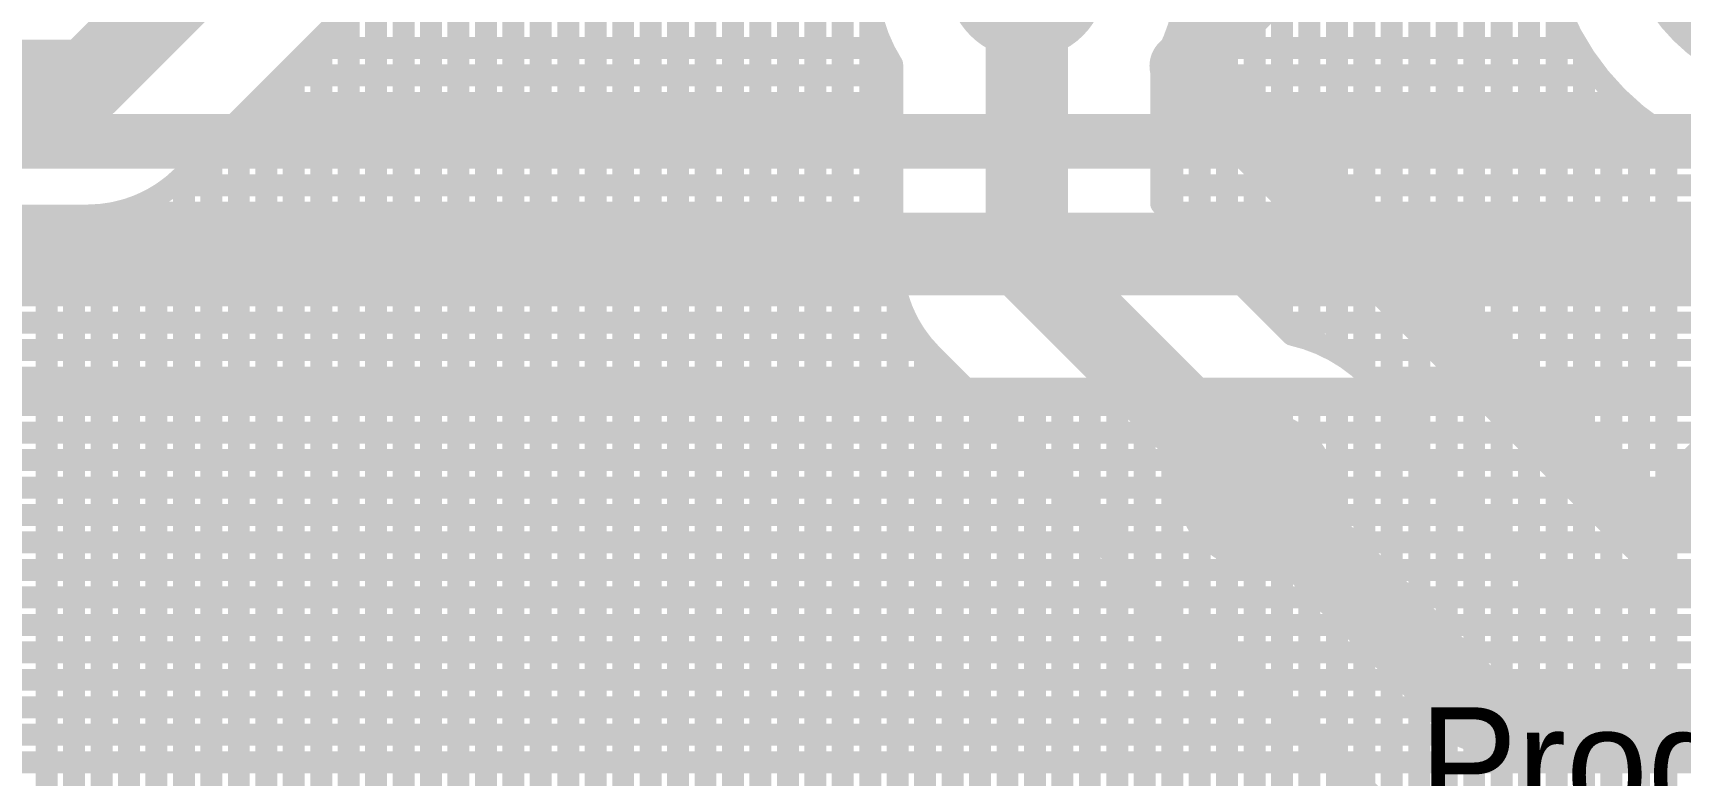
# Model space of a CAD drawing. Header units: millimetres. Extents: x 1.42 to 3.4, y 1.21 to 3.22.
# Drawn here: x 2.7125 to 3.0125, y 1.4577 to 1.5927 of the extents above; entities that cross this region are included whole.
import ezdxf

# ---------------------------------------------------------------- set-up
doc = ezdxf.new("R2010")
doc.units = ezdxf.units.MM
doc.header["$MEASUREMENT"] = 0
for name, color, linetype in [('BottomLayer', 5, 'Continuous'), ('BottomSolder', 6, 'Continuous'), ('MultiLayer', 9, 'Continuous'), ('TopLayer', 1, 'Continuous'), ('TopOverlay', 2, 'Continuous'), ('TopSolder', 216, 'Continuous'), ('ViaHoleLayer', 16, 'Continuous')]:
    doc.layers.add(name, color=color, linetype=linetype)

# ---------------------------------------------------------------- blocks, each defined once
blk = doc.blocks.new('XTAL1_1')
at = {"layer": 'BottomLayer', "const_width": 0.031}
blk.add_lwpolyline([(0.1845, 0, 1), (0.2155, 0, 1)], format="xyb", close=True, dxfattribs=at)
at = {"layer": 'BottomSolder', "const_width": 0.0335}
blk.add_lwpolyline([(0.18325, 0, 1), (0.21675, 0, 1)], format="xyb", close=True, dxfattribs=at)
at = {"layer": 'MultiLayer', "const_width": 0.031}
blk.add_lwpolyline([(0.1845, 0, 1), (0.2155, 0, 1)], format="xyb", close=True, dxfattribs=at)
at = {"layer": 'TopLayer', "const_width": 0.031}
blk.add_lwpolyline([(0.1845, 0, 1), (0.2155, 0, 1)], format="xyb", close=True, dxfattribs=at)
at = {"layer": 'TopOverlay', "const_width": 0.012}
for points in [[(0.3, 0.06), (-0.1, 0.06)], [(0.3, -0.06), (0.3, 0.06)], [(0.3, -0.06), (-0.1, -0.06)]]:
    blk.add_lwpolyline(points, dxfattribs=at)
at = {"layer": 'TopOverlay', "const_width": 0.006}
for points in [[(0.297, 0.06, 1), (0.303, 0.06, 1)], [(0.297, 0.06, 1), (0.303, 0.06, 1)], [(0.297, -0.06, 1), (0.303, -0.06, 1)], [(0.297, -0.06, 1), (0.303, -0.06, 1)]]:
    blk.add_lwpolyline(points, format="xyb", close=True, dxfattribs=at)
at = {"layer": 'TopSolder', "const_width": 0.0335}
blk.add_lwpolyline([(0.18325, 0, 1), (0.21675, 0, 1)], format="xyb", close=True, dxfattribs=at)

msp = doc.modelspace()

# ---------------------------------------------------------------- linework, layer by layer
at = {"layer": 'BottomLayer'}
for points, const_width in [([(2.8875, 1.6025, 1), (2.8995, 1.6025, 1)], 0.012), ([(2.714, 1.528, 1), (2.716, 1.528, 1)], 0.002), ([(2.719, 1.528, 1), (2.721, 1.528, 1)], 0.002), ([(2.724, 1.528, 1), (2.726, 1.528, 1)], 0.002), ([(2.729, 1.528, 1), (2.731, 1.528, 1)], 0.002), ([(2.734, 1.528, 1), (2.736, 1.528, 1)], 0.002), ([(2.739, 1.528, 1), (2.741, 1.528, 1)], 0.002), ([(2.744, 1.528, 1), (2.746, 1.528, 1)], 0.002), ([(2.749, 1.528, 1), (2.751, 1.528, 1)], 0.002), ([(2.754, 1.528, 1), (2.756, 1.528, 1)], 0.002), ([(2.759, 1.528, 1), (2.761, 1.528, 1)], 0.002), ([(2.764, 1.528, 1), (2.766, 1.528, 1)], 0.002), ([(2.769, 1.528, 1), (2.771, 1.528, 1)], 0.002), ([(2.774, 1.528, 1), (2.776, 1.528, 1)], 0.002), ([(2.779, 1.528, 1), (2.781, 1.528, 1)], 0.002), ([(2.784, 1.528, 1), (2.786, 1.528, 1)], 0.002), ([(2.789, 1.528, 1), (2.791, 1.528, 1)], 0.002), ([(2.794, 1.528, 1), (2.796, 1.528, 1)], 0.002), ([(2.799, 1.528, 1), (2.801, 1.528, 1)], 0.002), ([(2.804, 1.528, 1), (2.806, 1.528, 1)], 0.002), ([(2.809, 1.528, 1), (2.811, 1.528, 1)], 0.002), ([(2.814, 1.528, 1), (2.816, 1.528, 1)], 0.002), ([(2.819, 1.528, 1), (2.821, 1.528, 1)], 0.002), ([(2.824, 1.528, 1), (2.826, 1.528, 1)], 0.002), ([(2.829, 1.528, 1), (2.831, 1.528, 1)], 0.002), ([(2.834, 1.528, 1), (2.836, 1.528, 1)], 0.002), ([(2.839, 1.528, 1), (2.841, 1.528, 1)], 0.002), ([(2.844, 1.528, 1), (2.846, 1.528, 1)], 0.002), ([(2.849, 1.528, 1), (2.851, 1.528, 1)], 0.002), ([(2.854, 1.528, 1), (2.856, 1.528, 1)], 0.002), ([(2.859, 1.528, 1), (2.861, 1.528, 1)], 0.002), ([(2.864, 1.528, 1), (2.866, 1.528, 1)], 0.002), ([(2.869, 1.528, 1), (2.871, 1.528, 1)], 0.002), ([(2.874, 1.528, 1), (2.876, 1.528, 1)], 0.002), ([(2.879, 1.528, 1), (2.881, 1.528, 1)], 0.002), ([(2.884, 1.528, 1), (2.886, 1.528, 1)], 0.002), ([(2.889, 1.528, 1), (2.891, 1.528, 1)], 0.002), ([(2.894, 1.528, 1), (2.896, 1.528, 1)], 0.002), ([(2.899, 1.528, 1), (2.901, 1.528, 1)], 0.002), ([(2.904, 1.528, 1), (2.906, 1.528, 1)], 0.002), ([(2.909, 1.528, 1), (2.911, 1.528, 1)], 0.002), ([(2.914, 1.528, 1), (2.916, 1.528, 1)], 0.002), ([(2.919, 1.528, 1), (2.921, 1.528, 1)], 0.002), ([(2.924, 1.528, 1), (2.926, 1.528, 1)], 0.002), ([(2.929, 1.528, 1), (2.931, 1.528, 1)], 0.002), ([(2.934, 1.528, 1), (2.936, 1.528, 1)], 0.002), ([(2.939, 1.528, 1), (2.941, 1.528, 1)], 0.002), ([(2.944, 1.528, 1), (2.946, 1.528, 1)], 0.002), ([(2.949, 1.528, 1), (2.951, 1.528, 1)], 0.002), ([(2.954, 1.528, 1), (2.956, 1.528, 1)], 0.002), ([(2.959, 1.528, 1), (2.961, 1.528, 1)], 0.002), ([(2.964, 1.528, 1), (2.966, 1.528, 1)], 0.002), ([(2.969, 1.528, 1), (2.971, 1.528, 1)], 0.002), ([(2.974, 1.528, 1), (2.976, 1.528, 1)], 0.002), ([(2.979, 1.528, 1), (2.981, 1.528, 1)], 0.002), ([(2.984, 1.528, 1), (2.986, 1.528, 1)], 0.002), ([(2.989, 1.528, 1), (2.991, 1.528, 1)], 0.002), ([(2.994, 1.528, 1), (2.996, 1.528, 1)], 0.002), ([(2.999, 1.528, 1), (3.001, 1.528, 1)], 0.002), ([(3.004, 1.528, 1), (3.006, 1.528, 1)], 0.002), ([(3.009, 1.528, 1), (3.011, 1.528, 1)], 0.002), ([(2.9295, 1.5095, 1), (2.9415, 1.5095, 1)], 0.012)]:
    msp.add_lwpolyline(points, format="xyb", close=True, dxfattribs=dict(at, const_width=const_width))
for points, const_width in [([(2.3155, 1.573), (3.1955, 1.573)], 0.01), ([(2.2105, 1.5525), (3.1535, 1.5525)], 0.015), ([(2.2105, 1.528), (3.13717, 1.528)], 0.004), ([(2.715, 1.24039), (2.715, 1.528)], 0.004), ([(2.72, 1.24039), (2.72, 1.528)], 0.004), ([(2.725, 1.24039), (2.725, 1.528)], 0.004), ([(2.73, 1.24039), (2.73, 1.528)], 0.004), ([(2.735, 1.24039), (2.735, 1.528)], 0.004), ([(2.74, 1.24039), (2.74, 1.528)], 0.004), ([(2.745, 1.24039), (2.745, 1.528)], 0.004), ([(2.75, 1.24039), (2.75, 1.528)], 0.004), ([(2.755, 1.24039), (2.755, 1.528)], 0.004), ([(2.76, 1.24039), (2.76, 1.528)], 0.004), ([(2.765, 1.24039), (2.765, 1.528)], 0.004), ([(2.77, 1.24039), (2.77, 1.528)], 0.004), ([(2.775, 1.24039), (2.775, 1.528)], 0.004), ([(2.78, 1.24039), (2.78, 1.528)], 0.004), ([(2.785, 1.24039), (2.785, 1.528)], 0.004), ([(2.79, 1.24039), (2.79, 1.528)], 0.004), ([(2.795, 1.24039), (2.795, 1.528)], 0.004), ([(2.8, 1.24039), (2.8, 1.528)], 0.004), ([(2.805, 1.24039), (2.805, 1.528)], 0.004), ([(2.81, 1.24039), (2.81, 1.528)], 0.004), ([(2.815, 1.24039), (2.815, 1.528)], 0.004), ([(2.82, 1.24039), (2.82, 1.528)], 0.004), ([(2.825, 1.24039), (2.825, 1.528)], 0.004), ([(2.83, 1.24039), (2.83, 1.528)], 0.004), ([(2.835, 1.24039), (2.835, 1.528)], 0.004), ([(2.84, 1.24039), (2.84, 1.528)], 0.004), ([(2.845, 1.24039), (2.845, 1.528)], 0.004), ([(2.85, 1.24039), (2.85, 1.528)], 0.004), ([(2.855, 1.24039), (2.855, 1.528)], 0.004), ([(2.86, 1.24039), (2.86, 1.528)], 0.004), ([(2.865, 1.24039), (2.865, 1.528)], 0.004), ([(2.87, 1.24039), (2.87, 1.528)], 0.004), ([(2.875, 1.24039), (2.875, 1.528)], 0.004), ([(2.88, 1.24039), (2.88, 1.528)], 0.004), ([(2.885, 1.24039), (2.885, 1.528)], 0.004), ([(2.89, 1.24039), (2.89, 1.528)], 0.004), ([(2.895, 1.24039), (2.895, 1.528)], 0.004), ([(2.9, 1.24039), (2.9, 1.528)], 0.004), ([(2.905, 1.24039), (2.905, 1.528)], 0.004), ([(2.91, 1.24039), (2.91, 1.528)], 0.004), ([(2.915, 1.24039), (2.915, 1.528)], 0.004), ([(2.92, 1.24039), (2.92, 1.528)], 0.004), ([(2.925, 1.24039), (2.925, 1.528)], 0.004), ([(2.93, 1.24039), (2.93, 1.528)], 0.004), ([(2.935, 1.24039), (2.935, 1.528)], 0.004), ([(2.94, 1.24039), (2.94, 1.528)], 0.004), ([(2.945, 1.24039), (2.945, 1.528)], 0.004), ([(2.95, 1.24039), (2.95, 1.528)], 0.004), ([(2.955, 1.24039), (2.955, 1.528)], 0.004), ([(2.96, 1.24039), (2.96, 1.528)], 0.004), ([(2.965, 1.24039), (2.965, 1.528)], 0.004), ([(2.97, 1.24039), (2.97, 1.528)], 0.004), ([(2.975, 1.24039), (2.975, 1.528)], 0.004), ([(2.98, 1.24039), (2.98, 1.528)], 0.004), ([(2.985, 1.24039), (2.985, 1.528)], 0.004), ([(2.99, 1.24039), (2.99, 1.528)], 0.004), ([(2.995, 1.24039), (2.995, 1.528)], 0.004), ([(3, 1.24039), (3, 1.528)], 0.004), ([(3.005, 1.24039), (3.005, 1.528)], 0.004), ([(3.01, 1.24039), (3.01, 1.528)], 0.004), ([(1.42, 1.525), (3.14004, 1.525)], 0.004), ([(1.42, 1.52), (3.14772, 1.52)], 0.004), ([(1.42, 1.515), (3.384, 1.515)], 0.004), ([(1.42, 1.51), (3.384, 1.51)], 0.004), ([(1.42, 1.505), (3.384, 1.505)], 0.004), ([(1.42, 1.5), (3.384, 1.5)], 0.004), ([(1.42, 1.495), (3.384, 1.495)], 0.004), ([(1.42, 1.49), (3.384, 1.49)], 0.004), ([(1.42, 1.485), (3.384, 1.485)], 0.004), ([(1.42, 1.48), (3.384, 1.48)], 0.004), ([(1.42, 1.475), (3.384, 1.475)], 0.004), ([(1.42, 1.47), (3.384, 1.47)], 0.004), ([(1.42, 1.465), (3.384, 1.465)], 0.004), ([(1.42, 1.46), (3.384, 1.46)], 0.004)]:
    msp.add_lwpolyline(points, dxfattribs=dict(at, const_width=const_width))
at = {"layer": 'BottomSolder', "const_width": 0.0145}
for points in [[(2.88625, 1.6025, 1), (2.90075, 1.6025, 1)], [(2.92825, 1.5095, 1), (2.94275, 1.5095, 1)]]:
    msp.add_lwpolyline(points, format="xyb", close=True, dxfattribs=at)
at = {"layer": 'MultiLayer', "const_width": 0.012}
for points in [[(2.8875, 1.6025, 1), (2.8995, 1.6025, 1)], [(2.9295, 1.5095, 1), (2.9415, 1.5095, 1)]]:
    msp.add_lwpolyline(points, format="xyb", close=True, dxfattribs=at)
at = {"layer": 'TopLayer'}
for points, const_width in [([(2.7225, 1.584), (2.875, 1.7365)], 0.015), ([(2.73985, 1.5667), (2.8923, 1.71915)], 0.004), ([(2.985, 1.49465), (2.985, 1.70621)], 0.004), ([(2.98, 1.49965), (2.98, 1.70121)], 0.004), ([(2.975, 1.50465), (2.975, 1.69621)], 0.004), ([(2.97, 1.50965), (2.97, 1.69121)], 0.004), ([(2.86, 1.24039), (2.86, 1.68685)], 0.004), ([(2.965, 1.51465), (2.965, 1.68621)], 0.004), ([(2.855, 1.24039), (2.855, 1.68185)], 0.004), ([(2.96, 1.52502), (2.96, 1.68121)], 0.004), ([(2.85, 1.24039), (2.85, 1.67685)], 0.004), ([(2.955, 1.53097), (2.955, 1.67621)], 0.004), ([(2.845, 1.24039), (2.845, 1.67185)], 0.004), ([(2.95, 1.53461), (2.95, 1.67121)], 0.004), ([(2.84, 1.24039), (2.84, 1.66685)], 0.004), ([(2.945, 1.5369), (2.945, 1.66621)], 0.004), ([(2.835, 1.24039), (2.835, 1.66185)], 0.004), ([(2.83, 1.24039), (2.83, 1.65685)], 0.004), ([(2.825, 1.24039), (2.825, 1.65185)], 0.004), ([(2.82, 1.24039), (2.82, 1.64685)], 0.004), ([(2.815, 1.24039), (2.815, 1.64185)], 0.004), ([(2.81, 1.24039), (2.81, 1.63685)], 0.004), ([(2.805, 1.24039), (2.805, 1.63185)], 0.004), ([(2.8, 1.24039), (2.8, 1.62685)], 0.004), ([(2.795, 1.24039), (2.795, 1.62185)], 0.004), ([(2.79, 1.24039), (2.79, 1.61685)], 0.004), ([(2.94, 1.53965), (2.94, 1.61549)], 0.004), ([(2.785, 1.24039), (2.785, 1.61185)], 0.004), ([(2.935, 1.54465), (2.935, 1.60935)], 0.004), ([(2.78, 1.24039), (2.78, 1.60685)], 0.004), ([(2.8935, 1.5515), (2.8935, 1.6025)], 0.015), ([(2.93, 1.54965), (2.93, 1.60435)], 0.004), ([(2.775, 1.24039), (2.775, 1.60185)], 0.004), ([(2.865, 1.24039), (2.865, 1.59714)], 0.004), ([(2.925, 1.55465), (2.925, 1.59935)], 0.004), ([(2.99, 1.494), (2.99, 1.5983)], 0.004), ([(2.77, 1.24039), (2.77, 1.59685)], 0.004), ([(2.765, 1.24039), (2.765, 1.59185)], 0.004), ([(2.65781, 1.584), (2.7225, 1.584)], 0.015), ([(2.76315, 1.59), (2.86733, 1.59)], 0.004), ([(2.91967, 1.59), (2.99402, 1.59)], 0.004), ([(2.92, 1.55965), (2.92, 1.59072)], 0.004), ([(2.995, 1.494), (2.995, 1.58847)], 0.004), ([(2.76, 1.24039), (2.76, 1.58685)], 0.004), ([(2.869, 1.5515), (2.869, 1.58698)], 0.004), ([(2.918, 1.56165), (2.918, 1.58698)], 0.004), ([(2.75815, 1.585), (2.869, 1.585)], 0.004), ([(2.918, 1.585), (2.99753, 1.585)], 0.004), ([(3, 1.494), (3, 1.58215)], 0.004), ([(2.75315, 1.58), (2.869, 1.58)], 0.004), ([(2.755, 1.24039), (2.755, 1.58185)], 0.004), ([(2.918, 1.58), (3.00215, 1.58)], 0.004), ([(2.75, 1.24039), (2.75, 1.57685)], 0.004), ([(3.005, 1.494), (3.005, 1.57753)], 0.004), ([(2.74815, 1.575), (2.869, 1.575)], 0.004), ([(2.918, 1.575), (3.00847, 1.575)], 0.004), ([(3.01, 1.494), (3.01, 1.57402)], 0.004), ([(2.745, 1.24039), (2.745, 1.57185)], 0.004), ([(2.74315, 1.57), (2.869, 1.57)], 0.004), ([(2.918, 1.57), (3.0183, 1.57)], 0.004), ([(2.73797, 1.565), (2.869, 1.565)], 0.004), ([(2.74, 1.24039), (2.74, 1.56685)], 0.004), ([(2.918, 1.565), (3.09335, 1.565)], 0.004), ([(2.735, 1.24039), (2.735, 1.56293)], 0.004), ([(2.918, 1.56165), (2.94185, 1.5378)], 0.004), ([(2.65781, 1.5595), (2.7225, 1.5595)], 0.004), ([(2.715, 1.24039), (2.715, 1.5595)], 0.004), ([(2.72, 1.24039), (2.72, 1.5595)], 0.004), ([(2.725, 1.24039), (2.725, 1.55963)], 0.004), ([(2.72742, 1.56), (2.869, 1.56)], 0.004), ([(2.73, 1.24039), (2.73, 1.56068)], 0.004), ([(2.91965, 1.56), (3.08835, 1.56)], 0.004), ([(2.8935, 1.5515), (2.9755, 1.4695)], 0.015), ([(2.62229, 1.555), (2.869, 1.555)], 0.004), ([(2.92465, 1.555), (3.08295, 1.555)], 0.004), ([(2.61729, 1.55), (2.86905, 1.55)], 0.004), ([(2.92965, 1.55), (3.07284, 1.55)], 0.004), ([(2.61229, 1.545), (2.86988, 1.545)], 0.004), ([(2.87, 1.24039), (2.87, 1.54457)], 0.004), ([(2.93465, 1.545), (3.06776, 1.545)], 0.004), ([(2.60729, 1.54), (2.87187, 1.54)], 0.004), ([(2.93965, 1.54), (3.06458, 1.54)], 0.004), ([(2.60229, 1.535), (2.87539, 1.535)], 0.004), ([(2.875, 1.24039), (2.875, 1.53544)], 0.004), ([(2.8762, 1.53415), (2.9072, 1.50315)], 0.004), ([(2.94931, 1.535), (3.06263, 1.535)], 0.004), ([(2.59729, 1.53), (2.88035, 1.53)], 0.004), ([(2.88, 1.24039), (2.88, 1.53035)], 0.004), ([(2.95601, 1.53), (3.05835, 1.53)], 0.004), ([(2.885, 1.24039), (2.885, 1.52535)], 0.004), ([(2.59229, 1.525), (2.88535, 1.525)], 0.004), ([(2.96001, 1.525), (3.05335, 1.525)], 0.004), ([(2.58729, 1.52), (2.89035, 1.52)], 0.004), ([(2.89, 1.24039), (2.89, 1.52035)], 0.004), ([(2.96253, 1.52), (3.04835, 1.52)], 0.004), ([(2.56922, 1.515), (2.89535, 1.515)], 0.004), ([(2.895, 1.24039), (2.895, 1.51535)], 0.004), ([(2.9638, 1.51585), (2.98565, 1.494)], 0.004), ([(2.96465, 1.515), (3.04335, 1.515)], 0.004), ([(2.9, 1.24039), (2.9, 1.51035)], 0.004), ([(2.56836, 1.51), (2.90035, 1.51)], 0.004), ([(2.96965, 1.51), (3.03835, 1.51)], 0.004), ([(2.56336, 1.505), (2.90535, 1.505)], 0.004), ([(2.905, 1.24039), (2.905, 1.50535)], 0.004), ([(2.97465, 1.505), (3.03335, 1.505)], 0.004), ([(2.55836, 1.5), (2.9081, 1.5)], 0.004), ([(2.97965, 1.5), (3.02835, 1.5)], 0.004), ([(2.91, 1.24039), (2.91, 1.49569)], 0.004), ([(2.55336, 1.495), (2.91039, 1.495)], 0.004), ([(2.98465, 1.495), (3.02335, 1.495)], 0.004), ([(2.98565, 1.494), (3.02235, 1.494)], 0.004), ([(2.54836, 1.49), (2.91403, 1.49)], 0.004), ([(2.915, 1.24039), (2.915, 1.48899)], 0.004), ([(2.54336, 1.485), (2.91998, 1.485)], 0.004), ([(2.92, 1.24039), (2.92, 1.48499)], 0.004), ([(2.925, 1.24039), (2.925, 1.48247)], 0.004), ([(2.92915, 1.4812), (2.95815, 1.4522)], 0.004), ([(2.93, 1.24039), (2.93, 1.48035)], 0.004), ([(2.53836, 1.48), (2.93035, 1.48)], 0.004), ([(2.53336, 1.475), (2.93535, 1.475)], 0.004), ([(2.935, 1.24039), (2.935, 1.47535)], 0.004), ([(2.9755, 1.4695), (3.0325, 1.4695)], 0.015), ([(2.52836, 1.47), (2.94035, 1.47)], 0.004), ([(2.94, 1.24039), (2.94, 1.47035)], 0.004), ([(2.945, 1.24039), (2.945, 1.46535)], 0.004), ([(2.52336, 1.465), (2.94535, 1.465)], 0.004), ([(2.51836, 1.46), (2.95035, 1.46)], 0.004), ([(2.95, 1.24039), (2.95, 1.46035)], 0.004)]:
    msp.add_lwpolyline(points, dxfattribs=dict(at, const_width=const_width))
at = {"layer": 'TopLayer', "const_width": 0.004}
for points in [[(3.06894, 1.58106, -1), (3.00106, 1.64894)], [(2.869, 1.58698, -0.518867), (2.88715, 1.6308)], [(2.9218, 1.59615, -0.08614), (2.918, 1.58698)], [(2.73985, 1.5667, -0.199267), (2.7225, 1.5595)], [(2.73982, 1.56668, -0.198912), (2.7225, 1.5595)], [(2.8762, 1.53415, -0.199267), (2.869, 1.5515)], [(2.87618, 1.53418, -0.198912), (2.869, 1.5515)], [(2.94185, 1.5378, -0.290022), (2.9638, 1.51585)], [(2.92915, 1.4812, -0.290022), (2.9072, 1.50315)]]:
    msp.add_lwpolyline(points, format="xyb", dxfattribs=at)
at = {"layer": 'TopLayer'}
for points, const_width in [([(2.8875, 1.6025, 1), (2.8995, 1.6025, 1)], 0.012), ([(2.764, 1.59185, 1), (2.766, 1.59185, 1)], 0.002), ([(2.71875, 1.584, 1), (2.72625, 1.584, 1)], 0.0075), ([(2.71875, 1.584, 1), (2.72625, 1.584, 1)], 0.0075), ([(2.76215, 1.59, 1), (2.76415, 1.59, 1)], 0.002), ([(2.86633, 1.59, 1), (2.86833, 1.59, 1)], 0.002), ([(2.91867, 1.59, 1), (2.92067, 1.59, 1)], 0.002), ([(2.919, 1.59072, 1), (2.921, 1.59072, 1)], 0.002), ([(2.99302, 1.59, 1), (2.99502, 1.59, 1)], 0.002), ([(2.994, 1.58847, 1), (2.996, 1.58847, 1)], 0.002), ([(2.759, 1.58685, 1), (2.761, 1.58685, 1)], 0.002), ([(2.868, 1.58698, 1), (2.87, 1.58698, 1)], 0.002), ([(2.868, 1.58698, 1), (2.87, 1.58698, 1)], 0.002), ([(2.917, 1.58698, 1), (2.919, 1.58698, 1)], 0.002), ([(2.917, 1.58698, 1), (2.919, 1.58698, 1)], 0.002), ([(2.75715, 1.585, 1), (2.75915, 1.585, 1)], 0.002), ([(2.868, 1.585, 1), (2.87, 1.585, 1)], 0.002), ([(2.917, 1.585, 1), (2.919, 1.585, 1)], 0.002), ([(2.99653, 1.585, 1), (2.99853, 1.585, 1)], 0.002), ([(2.999, 1.58215, 1), (3.001, 1.58215, 1)], 0.002), ([(2.75215, 1.58, 1), (2.75415, 1.58, 1)], 0.002), ([(2.754, 1.58185, 1), (2.756, 1.58185, 1)], 0.002), ([(2.868, 1.58, 1), (2.87, 1.58, 1)], 0.002), ([(2.917, 1.58, 1), (2.919, 1.58, 1)], 0.002), ([(3.00115, 1.58, 1), (3.00315, 1.58, 1)], 0.002), ([(2.749, 1.57685, 1), (2.751, 1.57685, 1)], 0.002), ([(3.004, 1.57753, 1), (3.006, 1.57753, 1)], 0.002), ([(2.74715, 1.575, 1), (2.74915, 1.575, 1)], 0.002), ([(2.868, 1.575, 1), (2.87, 1.575, 1)], 0.002), ([(2.917, 1.575, 1), (2.919, 1.575, 1)], 0.002), ([(3.00747, 1.575, 1), (3.00947, 1.575, 1)], 0.002), ([(3.009, 1.57402, 1), (3.011, 1.57402, 1)], 0.002), ([(2.744, 1.57185, 1), (2.746, 1.57185, 1)], 0.002), ([(2.74215, 1.57, 1), (2.74415, 1.57, 1)], 0.002), ([(2.868, 1.57, 1), (2.87, 1.57, 1)], 0.002), ([(2.917, 1.57, 1), (2.919, 1.57, 1)], 0.002), ([(2.73697, 1.565, 1), (2.73897, 1.565, 1)], 0.002), ([(2.73882, 1.56668, 1), (2.74082, 1.56668, 1)], 0.002), ([(2.73885, 1.5667, 1), (2.74085, 1.5667, 1)], 0.002), ([(2.73885, 1.5667, 1), (2.74085, 1.5667, 1)], 0.002), ([(2.739, 1.56685, 1), (2.741, 1.56685, 1)], 0.002), ([(2.868, 1.565, 1), (2.87, 1.565, 1)], 0.002), ([(2.917, 1.565, 1), (2.919, 1.565, 1)], 0.002), ([(2.734, 1.56293, 1), (2.736, 1.56293, 1)], 0.002), ([(2.917, 1.56165, 1), (2.919, 1.56165, 1)], 0.002), ([(2.917, 1.56165, 1), (2.919, 1.56165, 1)], 0.002), ([(2.714, 1.5595, 1), (2.716, 1.5595, 1)], 0.002), ([(2.719, 1.5595, 1), (2.721, 1.5595, 1)], 0.002), ([(2.7215, 1.5595, 1), (2.7235, 1.5595, 1)], 0.002), ([(2.7215, 1.5595, 1), (2.7235, 1.5595, 1)], 0.002), ([(2.7215, 1.5595, 1), (2.7235, 1.5595, 1)], 0.002), ([(2.724, 1.55963, 1), (2.726, 1.55963, 1)], 0.002), ([(2.72642, 1.56, 1), (2.72842, 1.56, 1)], 0.002), ([(2.729, 1.56068, 1), (2.731, 1.56068, 1)], 0.002), ([(2.868, 1.56, 1), (2.87, 1.56, 1)], 0.002), ([(2.91865, 1.56, 1), (2.92065, 1.56, 1)], 0.002), ([(2.919, 1.55965, 1), (2.921, 1.55965, 1)], 0.002), ([(2.88975, 1.5515, 1), (2.89725, 1.5515, 1)], 0.0075), ([(2.88975, 1.5515, 1), (2.89725, 1.5515, 1)], 0.0075), ([(2.868, 1.555, 1), (2.87, 1.555, 1)], 0.002), ([(2.92365, 1.555, 1), (2.92565, 1.555, 1)], 0.002), ([(2.924, 1.55465, 1), (2.926, 1.55465, 1)], 0.002), ([(2.868, 1.5515, 1), (2.87, 1.5515, 1)], 0.002), ([(2.868, 1.5515, 1), (2.87, 1.5515, 1)], 0.002), ([(2.868, 1.5515, 1), (2.87, 1.5515, 1)], 0.002), ([(2.86805, 1.55, 1), (2.87005, 1.55, 1)], 0.002), ([(2.92865, 1.55, 1), (2.93065, 1.55, 1)], 0.002), ([(2.929, 1.54965, 1), (2.931, 1.54965, 1)], 0.002), ([(2.86888, 1.545, 1), (2.87088, 1.545, 1)], 0.002), ([(2.869, 1.54457, 1), (2.871, 1.54457, 1)], 0.002), ([(2.93365, 1.545, 1), (2.93565, 1.545, 1)], 0.002), ([(2.934, 1.54465, 1), (2.936, 1.54465, 1)], 0.002), ([(2.87087, 1.54, 1), (2.87287, 1.54, 1)], 0.002), ([(2.93865, 1.54, 1), (2.94065, 1.54, 1)], 0.002), ([(2.939, 1.53965, 1), (2.941, 1.53965, 1)], 0.002), ([(2.94085, 1.5378, 1), (2.94285, 1.5378, 1)], 0.002), ([(2.94085, 1.5378, 1), (2.94285, 1.5378, 1)], 0.002), ([(2.874, 1.53544, 1), (2.876, 1.53544, 1)], 0.002), ([(2.87439, 1.535, 1), (2.87639, 1.535, 1)], 0.002), ([(2.87518, 1.53418, 1), (2.87718, 1.53418, 1)], 0.002), ([(2.8752, 1.53415, 1), (2.8772, 1.53415, 1)], 0.002), ([(2.8752, 1.53415, 1), (2.8772, 1.53415, 1)], 0.002), ([(2.944, 1.5369, 1), (2.946, 1.5369, 1)], 0.002), ([(2.94831, 1.535, 1), (2.95031, 1.535, 1)], 0.002), ([(2.949, 1.53461, 1), (2.951, 1.53461, 1)], 0.002), ([(2.879, 1.53035, 1), (2.881, 1.53035, 1)], 0.002), ([(2.87935, 1.53, 1), (2.88135, 1.53, 1)], 0.002), ([(2.954, 1.53097, 1), (2.956, 1.53097, 1)], 0.002), ([(2.95501, 1.53, 1), (2.95701, 1.53, 1)], 0.002), ([(2.884, 1.52535, 1), (2.886, 1.52535, 1)], 0.002), ([(2.959, 1.52502, 1), (2.961, 1.52502, 1)], 0.002), ([(2.88435, 1.525, 1), (2.88635, 1.525, 1)], 0.002), ([(2.95901, 1.525, 1), (2.96101, 1.525, 1)], 0.002), ([(2.889, 1.52035, 1), (2.891, 1.52035, 1)], 0.002), ([(2.88935, 1.52, 1), (2.89135, 1.52, 1)], 0.002), ([(2.9295, 1.5095, 1), (2.9415, 1.5095, 1)], 0.012), ([(2.96153, 1.52, 1), (2.96353, 1.52, 1)], 0.002), ([(2.894, 1.51535, 1), (2.896, 1.51535, 1)], 0.002), ([(2.89435, 1.515, 1), (2.89635, 1.515, 1)], 0.002), ([(2.9628, 1.51585, 1), (2.9648, 1.51585, 1)], 0.002), ([(2.9628, 1.51585, 1), (2.9648, 1.51585, 1)], 0.002), ([(2.96365, 1.515, 1), (2.96565, 1.515, 1)], 0.002), ([(2.964, 1.51465, 1), (2.966, 1.51465, 1)], 0.002), ([(2.899, 1.51035, 1), (2.901, 1.51035, 1)], 0.002), ([(2.89935, 1.51, 1), (2.90135, 1.51, 1)], 0.002), ([(2.96865, 1.51, 1), (2.97065, 1.51, 1)], 0.002), ([(2.969, 1.50965, 1), (2.971, 1.50965, 1)], 0.002), ([(2.904, 1.50535, 1), (2.906, 1.50535, 1)], 0.002), ([(2.90435, 1.505, 1), (2.90635, 1.505, 1)], 0.002), ([(2.97365, 1.505, 1), (2.97565, 1.505, 1)], 0.002), ([(2.974, 1.50465, 1), (2.976, 1.50465, 1)], 0.002), ([(2.9062, 1.50315, 1), (2.9082, 1.50315, 1)], 0.002), ([(2.9062, 1.50315, 1), (2.9082, 1.50315, 1)], 0.002), ([(2.9071, 1.5, 1), (2.9091, 1.5, 1)], 0.002), ([(2.97865, 1.5, 1), (2.98065, 1.5, 1)], 0.002), ([(2.979, 1.49965, 1), (2.981, 1.49965, 1)], 0.002), ([(2.909, 1.49569, 1), (2.911, 1.49569, 1)], 0.002), ([(2.90939, 1.495, 1), (2.91139, 1.495, 1)], 0.002), ([(2.98365, 1.495, 1), (2.98565, 1.495, 1)], 0.002), ([(2.984, 1.49465, 1), (2.986, 1.49465, 1)], 0.002), ([(2.98465, 1.494, 1), (2.98665, 1.494, 1)], 0.002), ([(2.98465, 1.494, 1), (2.98665, 1.494, 1)], 0.002), ([(2.989, 1.494, 1), (2.991, 1.494, 1)], 0.002), ([(2.994, 1.494, 1), (2.996, 1.494, 1)], 0.002), ([(2.999, 1.494, 1), (3.001, 1.494, 1)], 0.002), ([(3.004, 1.494, 1), (3.006, 1.494, 1)], 0.002), ([(3.009, 1.494, 1), (3.011, 1.494, 1)], 0.002), ([(2.91303, 1.49, 1), (2.91503, 1.49, 1)], 0.002), ([(2.914, 1.48899, 1), (2.916, 1.48899, 1)], 0.002), ([(2.91898, 1.485, 1), (2.92098, 1.485, 1)], 0.002), ([(2.919, 1.48499, 1), (2.921, 1.48499, 1)], 0.002), ([(2.924, 1.48247, 1), (2.926, 1.48247, 1)], 0.002), ([(2.92815, 1.4812, 1), (2.93015, 1.4812, 1)], 0.002), ([(2.92815, 1.4812, 1), (2.93015, 1.4812, 1)], 0.002), ([(2.929, 1.48035, 1), (2.931, 1.48035, 1)], 0.002), ([(2.92935, 1.48, 1), (2.93135, 1.48, 1)], 0.002), ([(2.934, 1.47535, 1), (2.936, 1.47535, 1)], 0.002), ([(2.93435, 1.475, 1), (2.93635, 1.475, 1)], 0.002), ([(2.97175, 1.4695, 1), (2.97925, 1.4695, 1)], 0.0075), ([(2.97175, 1.4695, 1), (2.97925, 1.4695, 1)], 0.0075), ([(2.939, 1.47035, 1), (2.941, 1.47035, 1)], 0.002), ([(2.93935, 1.47, 1), (2.94135, 1.47, 1)], 0.002), ([(2.944, 1.46535, 1), (2.946, 1.46535, 1)], 0.002), ([(2.94435, 1.465, 1), (2.94635, 1.465, 1)], 0.002), ([(2.949, 1.46035, 1), (2.951, 1.46035, 1)], 0.002), ([(2.94935, 1.46, 1), (2.95135, 1.46, 1)], 0.002)]:
    msp.add_lwpolyline(points, format="xyb", close=True, dxfattribs=dict(at, const_width=const_width))
at = {"layer": 'TopSolder', "const_width": 0.0145}
for points in [[(2.88625, 1.6025, 1), (2.90075, 1.6025, 1)], [(2.92825, 1.5095, 1), (2.94275, 1.5095, 1)]]:
    msp.add_lwpolyline(points, format="xyb", close=True, dxfattribs=at)
at = {"layer": 'ViaHoleLayer', "const_width": 0.006}
msp.add_lwpolyline([(2.9325, 1.5095, 1), (2.9385, 1.5095, 1)], format="xyb", close=True, dxfattribs=at)

# ---------------------------------------------------------------- block references
at = {"rotation": 225}
msp.add_blockref('XTAL1_1', (3.17642, 1.75642), dxfattribs=at)

# ---------------------------------------------------------------- texts
at = {"layer": 'TopOverlay'}
msp.add_text('Programing Interface', height=0.02, dxfattribs=at).set_placement((2.965, 1.45))

doc.saveas('drawing.dxf')
